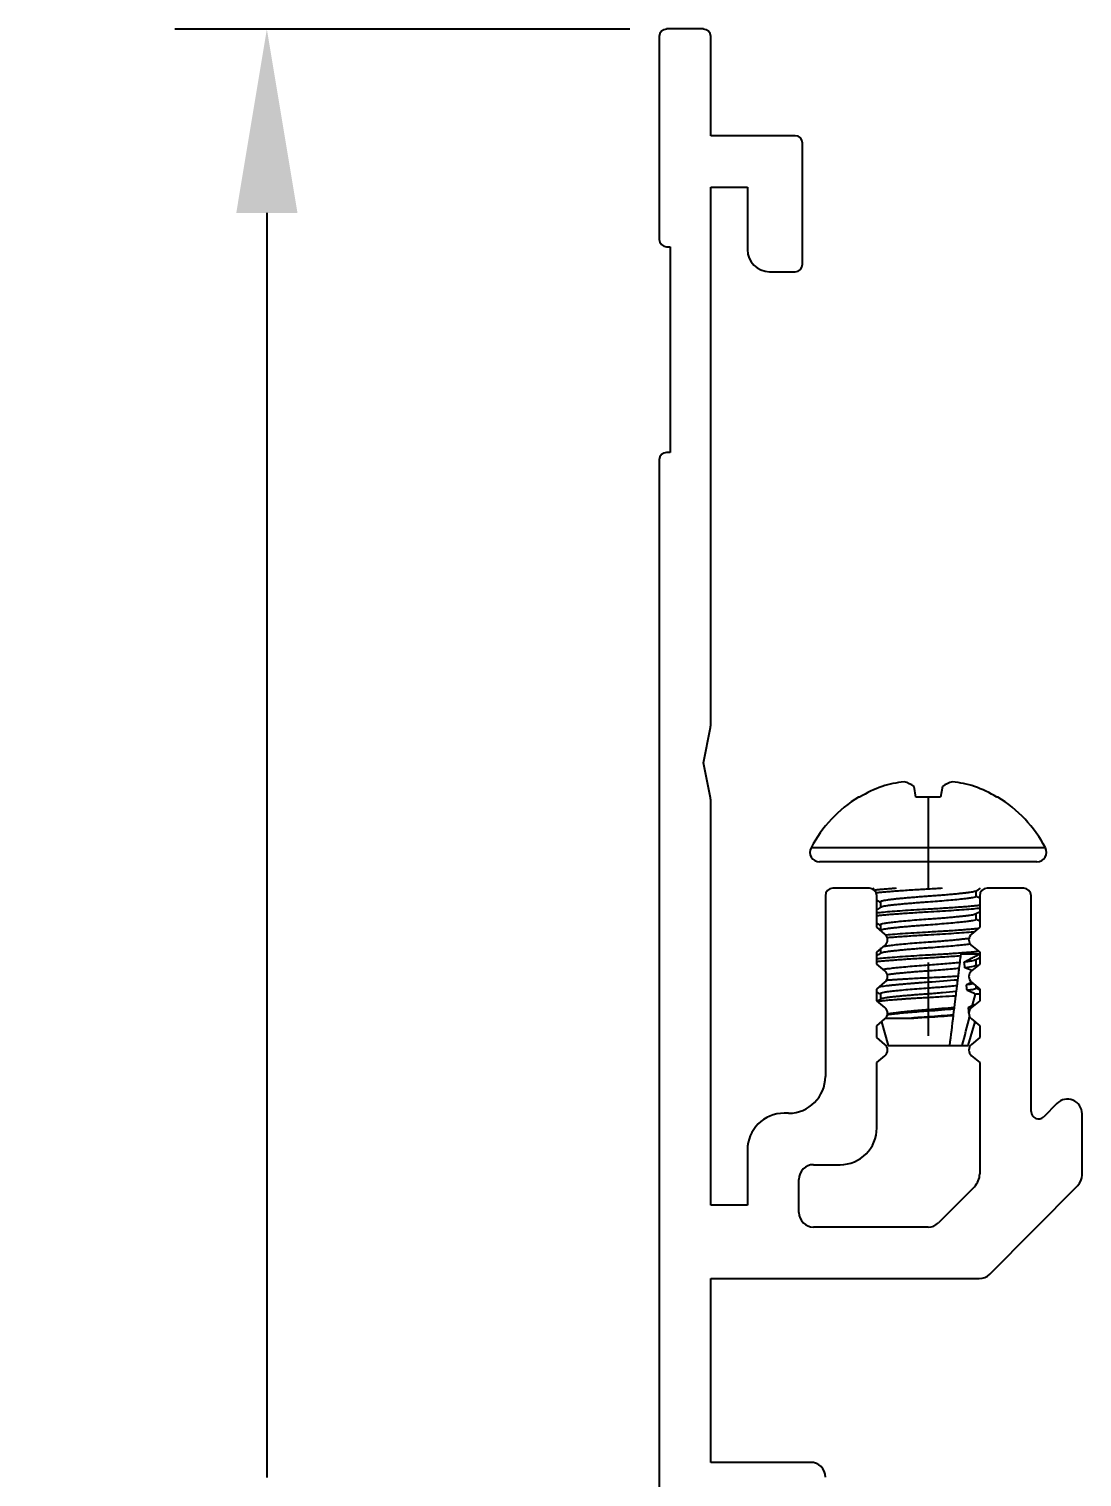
# Model space of a CAD drawing. Extents: x -2.36 to 6.37, y -0.59 to 5.66.
# Drawn here: x -2.358 to -0.925, y 2.53 to 4.5 of the extents above; entities that cross this region are included whole.
import ezdxf

# ---------------------------------------------------------------- set-up
doc = ezdxf.new("R2010")
doc.units = 0
doc.header["$LTSCALE"] = 0.5
doc.header["$MEASUREMENT"] = 0
doc.linetypes.add('PHANTOM', pattern=[0.5, 0.25, -0.05, 0.05, -0.05, 0.05, -0.05])
doc.layers.get('Defpoints').update_dxf_attribs({"linetype": 'CONTINUOUS'})
doc.layers.add('Construction', color=60, linetype='PHANTOM', plot=False)
doc.layers.add('CUST DWG', color=60, linetype='CONTINUOUS', lineweight=20)
doc.layers.add('Hardware', color=242, linetype='CONTINUOUS')
doc.layers.add('Housing', color=150, linetype='CONTINUOUS')
doc.styles.get("Standard").update_dxf_attribs({"font": 'arial.ttf'})
doc.dimstyles.get("Standard").update_dxf_attribs({"dimtxt": 0.18, "dimasz": 0.18, "dimexe": 0.18, "dimexo": 0.0625, "dimgap": 0.09, "dimtad": 0, "dimtih": 1, "dimtoh": 1, "dimdec": 4, "dimzin": 0, "dimdsep": 46, "dimtxsty": 'Standard', "dimcen": 0.09, "dimadec": 0, "dimazin": 0, "dimtfac": 1, "dimtdec": 4, "dimtofl": 0, "dimtmove": 0, "dimatfit": 3, "dimfxl": 1, "dimtolj": 1, "dimtzin": 0, "dimarcsym": 0})

# ---------------------------------------------------------------- blocks, each defined once
blk = doc.blocks.new('*D1')
at = {"layer": 'CUST DWG', "color": 0, "lineweight": -2, "transparency": 16777216}
for p, q in [((-1.54, 4.5), (-2.1589, 4.5)), ((-2.0339, 4.25), (-2.0339, 2.5295)), ((-2.0339, 0.25), (-2.0339, 1.9705)), ((-1.54, 0), (-2.1589, 0))]:
    blk.add_line(p, q, dxfattribs=at)
at = {"layer": 'CUST DWG', "color": 0, "transparency": 16777216}
for points in [[(-2.0755, 4.25), (-1.9922, 4.25), (-2.0339, 4.5)], [(-2.0755, 0.25), (-1.9922, 0.25), (-2.0339, 0)]]:
    blk.add_solid(points, dxfattribs=at)
at = {"layer": 'Defpoints', "color": 0, "transparency": 16777216}
for p in [(-1.49, 4.5), (-2.0339, 0), (-1.49, 0)]:
    blk.add_point(p, dxfattribs=at)
at = {"layer": 'CUST DWG', "color": 0, "transparency": 16777216, "insert": (-2.0339, 2.25), "char_height": 0.1875, "attachment_point": 5}
blk.add_mtext('\\A1;4{\\H1x;\\S1/2;}"', dxfattribs=at)

msp = doc.modelspace()

# ---------------------------------------------------------------- linework, layer by layer
at = {"layer": 'Construction', "transparency": 16777216}
msp.add_line((-1.134, 3.45512), (-1.134, 3.117), dxfattribs=at)
at = {"layer": 'Hardware', "linetype": 'Continuous', "lineweight": 25, "transparency": 16777216}
for p, q in [((-1.15073, 3.45512), (-1.15328, 3.4696)), ((-1.11472, 3.4696), (-1.11727, 3.45512)), ((-1.22731, 3.45512), (-1.2288, 3.45512)), ((-1.11727, 3.45512), (-1.15073, 3.45512)), ((-1.0392, 3.45512), (-1.04069, 3.45512)), ((-0.97453, 3.38617), (-1.29347, 3.38617)), ((-0.98604, 3.367), (-1.28196, 3.367)), ((-1.19909, 3.31231), (-1.19909, 3.30486)), ((-1.06891, 3.32013), (-1.06891, 3.32758)), ((-1.06891, 3.28888), (-1.06891, 3.29633)), ((-1.19909, 3.28106), (-1.19909, 3.27361)), ((-1.19909, 3.24981), (-1.19909, 3.24946)), ((-1.19909, 3.24809), (-1.19909, 3.24236)), ((-1.08975, 3.242), (-1.09012, 3.23896)), ((-1.08975, 3.242), (-1.06496, 3.242)), ((-1.06891, 3.22638), (-1.06891, 3.23383)), ((-1.09346, 3.21176), (-1.09414, 3.20622)), ((-1.09122, 3.22998), (-1.0922, 3.22207)), ((-1.09511, 3.19834), (-1.09608, 3.19043)), ((-1.06891, 3.19513), (-1.06891, 3.19809)), ((-1.19909, 3.18731), (-1.19909, 3.17986)), ((-1.09676, 3.18494), (-1.09872, 3.16893)), ((-1.07368, 3.17192), (-1.06977, 3.18713)), ((-1.19181, 3.15434), (-1.15656, 3.15434)), ((-1.09899, 3.16671), (-1.09996, 3.15881)), ((-1.19766, 3.14929), (-1.1885, 3.117)), ((-1.0795, 3.117), (-1.07034, 3.14929)), ((-1.1885, 3.117), (-1.1051, 3.117)), ((-1.1051, 3.117), (-1.0878, 3.117)), ((-1.0878, 3.117), (-1.0795, 3.117))]:
    msp.add_line(p, q, dxfattribs=at)
for centre, radius, start, end in [((-1.13444, 3.29915), 0.18152, 110.11869, 120.77095), ((-1.15094, 3.32557), 0.15118, 96.06105, 107.69179), ((-1.17791, 3.43425), 0.04309, 55.13203, 75.19241), ((-1.09009, 3.43425), 0.04309, 104.80759, 124.86797), ((-1.11706, 3.32557), 0.15118, 72.30821, 83.93895), ((-1.13356, 3.29915), 0.18152, 59.22905, 69.88131), ((-1.134, 3.3014), 0.1806, 121.6613, 152.00623), ((-1.134, 3.3014), 0.1806, 27.99377, 58.3387), ((-1.28196, 3.38004), 0.01304, 152.00623, 270), ((-0.98604, 3.38004), 0.01304, 270, 27.99377)]:
    msp.add_arc(centre, radius, start, end, dxfattribs=at)
for major_axis, start_param, end_param in [((0, 0.66784), 5.2808849, 5.2824068), ((0, 0.53008), 5.412021, 5.4312085), ((0, 0.53008), 5.338078, 5.3561794), ((0, 0.53008), 5.2678862, 5.285097)]:
    msp.add_ellipse((-1.134, 2.8816), major_axis=major_axis, ratio=0.1227846, start_param=start_param, end_param=end_param, dxfattribs=at)
for points in [[(-1.20786, 3.331), (-1.20844, 3.33066), (-1.20902, 3.33032), (-1.20961, 3.32998)], [(-1.06952, 3.32723), (-1.06736, 3.32849), (-1.0652, 3.32975), (-1.06304, 3.331)], [(-1.204, 3.31482), (-1.20236, 3.31387), (-1.20072, 3.31291), (-1.19909, 3.31196)], [(-1.064, 3.31762), (-1.06564, 3.31857), (-1.06728, 3.31953), (-1.06891, 3.32048)], [(-1.19848, 3.30521), (-1.20032, 3.30414), (-1.20216, 3.30307), (-1.204, 3.302)], [(-1.06952, 3.29598), (-1.06768, 3.29705), (-1.06584, 3.29812), (-1.064, 3.29919)], [(-1.204, 3.28357), (-1.20236, 3.28262), (-1.20072, 3.28166), (-1.19909, 3.28071)], [(-1.19848, 3.27396), (-1.19863, 3.27387), (-1.19877, 3.27379), (-1.19892, 3.2737)], [(-1.064, 3.28637), (-1.06564, 3.28732), (-1.06728, 3.28828), (-1.06891, 3.28923)], [(-1.19848, 3.24271), (-1.20032, 3.24164), (-1.20216, 3.24057), (-1.204, 3.2395)], [(-1.06952, 3.23348), (-1.06768, 3.23455), (-1.06584, 3.23562), (-1.064, 3.23669)], [(-1.064, 3.24124), (-1.06429, 3.24121), (-1.06459, 3.24118), (-1.0649, 3.24114)], [(-1.07455, 3.21912), (-1.07775, 3.22045), (-1.08096, 3.22173), (-1.0842, 3.22294)], [(-1.06688, 3.22555), (-1.06756, 3.22594), (-1.06824, 3.22634), (-1.06891, 3.22673)], [(-1.09414, 3.20622), (-1.10626, 3.20514), (-1.12006, 3.20406), (-1.134, 3.20311)], [(-1.08194, 3.19977), (-1.07968, 3.20096), (-1.07743, 3.20215), (-1.07518, 3.20335)], [(-1.204, 3.18982), (-1.20236, 3.18887), (-1.20072, 3.18791), (-1.19909, 3.18696)], [(-1.07063, 3.1724), (-1.07159, 3.17224), (-1.07263, 3.17208), (-1.07368, 3.17192)], [(-1.134, 3.15606), (-1.14141, 3.15555), (-1.14917, 3.15496), (-1.15656, 3.15434)], [(-1.15656, 3.15434), (-1.14931, 3.15487), (-1.14179, 3.15536), (-1.134, 3.15582)], [(-1.10005, 3.15813), (-1.10173, 3.14442), (-1.10341, 3.13071), (-1.1051, 3.117)], [(-1.09996, 3.15881), (-1.09999, 3.15858), (-1.10002, 3.15835), (-1.10005, 3.15813)], [(-1.09872, 3.16893), (-1.09881, 3.16818), (-1.0989, 3.16744), (-1.09899, 3.16671)], [(-1.0878, 3.117), (-1.08441, 3.13016), (-1.08102, 3.14332), (-1.07764, 3.15648)], [(-1.0793, 3.16886), (-1.07742, 3.16987), (-1.07555, 3.17089), (-1.07368, 3.17192)]]:
    msp.add_open_spline(points, degree=3, dxfattribs=at)
for points, knots in [([(-1.1776, 3.331), (-1.17984, 3.33083), (-1.18499, 3.33044), (-1.19237, 3.32982), (-1.19938, 3.32918), (-1.20413, 3.3287), (-1.20651, 3.32842), (-1.2072, 3.32833)], [0.68920372, 0.68920372, 0.68920372, 0.68920372, 0.71898031, 0.75977568, 0.79985571, 0.83890877, 0.85612735, 0.85612735, 0.85612735, 0.85612735]), ([(-1.1151, 3.331), (-1.11791, 3.33082), (-1.12417, 3.33044), (-1.134, 3.32989), (-1.1445, 3.3293), (-1.15498, 3.32866), (-1.16528, 3.32798), (-1.17512, 3.32729), (-1.18423, 3.32659), (-1.19237, 3.32592), (-1.19925, 3.32529), (-1.20306, 3.3249), (-1.20472, 3.32472)], [0.41173683, 0.41173683, 0.41173683, 0.41173683, 0.44422062, 0.48327369, 0.52232675, 0.56240678, 0.60320215, 0.64436491, 0.68552768, 0.72632305, 0.76640308, 0.80323266, 0.80323266, 0.80323266, 0.80323266]), ([(-1.06952, 3.32723), (-1.07001, 3.32701), (-1.07098, 3.32656), (-1.07379, 3.32592), (-1.07748, 3.32533), (-1.08211, 3.32474), (-1.08767, 3.3241), (-1.09413, 3.32342), (-1.10136, 3.32273), (-1.10917, 3.32204), (-1.11734, 3.32136), (-1.12566, 3.32072), (-1.134, 3.32013), (-1.14234, 3.31954), (-1.15066, 3.31889), (-1.15883, 3.31822), (-1.16664, 3.31752), (-1.17387, 3.31683), (-1.18033, 3.31615), (-1.18589, 3.31551), (-1.19052, 3.31492), (-1.19423, 3.31433), (-1.19697, 3.31368), (-1.19875, 3.31301), (-1.19897, 3.31255), (-1.19909, 3.31231)], [0, 0, 0, 0, 0.0435073, 0.0868445, 0.1290667, 0.1712889, 0.2146261, 0.2587402, 0.3032533, 0.3477665, 0.3918806, 0.4352178, 0.47744, 0.5196622, 0.5629994, 0.6071135, 0.6516267, 0.6961399, 0.7402539, 0.7835911, 0.8258133, 0.8680356, 0.9113727, 0.9554868, 1, 1, 1, 1]), ([(-1.134, 3.31231), (-1.13675, 3.31212), (-1.14234, 3.31172), (-1.15066, 3.31108), (-1.15883, 3.3104), (-1.16664, 3.30971), (-1.17387, 3.30901), (-1.18033, 3.30834), (-1.18589, 3.3077), (-1.19052, 3.30711), (-1.19421, 3.30651), (-1.19702, 3.30587), (-1.19799, 3.30543), (-1.19848, 3.3052)], [0, 0, 0, 0, 0.0884346, 0.1792045, 0.2716016, 0.3648347, 0.4580677, 0.5504648, 0.6412347, 0.7296693, 0.8181039, 0.9088738, 1, 1, 1, 1]), ([(-1.06891, 3.32013), (-1.06891, 3.31943), (-1.07073, 3.31873), (-1.07559, 3.3178), (-1.07751, 3.31753), (-1.08208, 3.31694), (-1.08475, 3.31662), (-1.0938, 3.31563), (-1.10124, 3.31491), (-1.1173, 3.31353), (-1.12586, 3.31288), (-1.134, 3.31231)], [0, 0, 0, 0, 0.25, 0.25, 0.375, 0.375, 0.5, 0.5, 0.75, 0.75, 1, 1, 1, 1]), ([(-1.134, 3.30255), (-1.14425, 3.30198), (-1.15505, 3.30133), (-1.17528, 3.29995), (-1.18465, 3.29923), (-1.19604, 3.29824), (-1.19941, 3.29792), (-1.20288, 3.29757), (-1.20345, 3.29751), (-1.204, 3.29745)], [0, 0, 0, 0, 0.25, 0.25, 0.5, 0.5, 0.625, 0.625, 0.65052241, 0.65052241, 0.65052241, 0.65052241]), ([(-1.134, 3.29864), (-1.13747, 3.29845), (-1.1445, 3.29805), (-1.15498, 3.29741), (-1.16528, 3.29673), (-1.17512, 3.29604), (-1.18423, 3.29534), (-1.19237, 3.29467), (-1.19894, 3.29406), (-1.20254, 3.2937), (-1.204, 3.29354)], [0, 0, 0, 0, 0.07557785, 0.15314314, 0.23209281, 0.31175348, 0.39141415, 0.47036383, 0.54792911, 0.60908281, 0.60908281, 0.60908281, 0.60908281]), ([(-1.064, 3.30764), (-1.06546, 3.30749), (-1.06906, 3.30713), (-1.07563, 3.30652), (-1.08377, 3.30585), (-1.09288, 3.30515), (-1.10272, 3.30446), (-1.11302, 3.30378), (-1.1235, 3.30314), (-1.13053, 3.30274), (-1.134, 3.30255)], [0.39091698, 0.39091698, 0.39091698, 0.39091698, 0.45207089, 0.52963617, 0.60858585, 0.68824652, 0.76790719, 0.84685686, 0.92442215, 1, 1, 1, 1]), ([(-1.064, 3.30374), (-1.06455, 3.30368), (-1.06512, 3.30362), (-1.06859, 3.30326), (-1.07196, 3.30295), (-1.08335, 3.30196), (-1.09272, 3.30124), (-1.11295, 3.29986), (-1.12375, 3.29921), (-1.134, 3.29864)], [0.34947736, 0.34947736, 0.34947736, 0.34947736, 0.375, 0.375, 0.5, 0.5, 0.75, 0.75, 1, 1, 1, 1]), ([(-1.06952, 3.29598), (-1.07001, 3.29576), (-1.07098, 3.29531), (-1.07379, 3.29467), (-1.07748, 3.29408), (-1.08211, 3.29349), (-1.08767, 3.29285), (-1.09413, 3.29217), (-1.10136, 3.29148), (-1.10917, 3.29079), (-1.11734, 3.29011), (-1.12566, 3.28947), (-1.13125, 3.28907), (-1.134, 3.28888)], [0, 0, 0, 0, 0.0911262, 0.1818961, 0.2703307, 0.3587653, 0.4495352, 0.5419323, 0.6351653, 0.7283984, 0.8207955, 0.9115654, 1, 1, 1, 1]), ([(-1.134, 3.28888), (-1.14214, 3.28831), (-1.1507, 3.28765), (-1.16676, 3.28628), (-1.1742, 3.28556), (-1.18325, 3.28457), (-1.18592, 3.28425), (-1.19049, 3.28366), (-1.19241, 3.28338), (-1.19727, 3.28246), (-1.19909, 3.28176), (-1.19909, 3.28106)], [0, 0, 0, 0, 0.25, 0.25, 0.5, 0.5, 0.625, 0.625, 0.75, 0.75, 1, 1, 1, 1]), ([(-1.134, 3.28106), (-1.13675, 3.28087), (-1.14234, 3.28047), (-1.15066, 3.27983), (-1.15883, 3.27915), (-1.16664, 3.27846), (-1.17387, 3.27776), (-1.18033, 3.27709), (-1.18589, 3.27645), (-1.19052, 3.27586), (-1.19421, 3.27526), (-1.19702, 3.27462), (-1.19799, 3.27418), (-1.19848, 3.27395)], [0, 0, 0, 0, 0.0884346, 0.1792045, 0.2716016, 0.3648347, 0.4580677, 0.5504648, 0.6412347, 0.7296693, 0.8181039, 0.9088738, 1, 1, 1, 1]), ([(-1.134, 3.2713), (-1.14425, 3.27073), (-1.15505, 3.27008), (-1.175, 3.26872), (-1.18414, 3.26802), (-1.19162, 3.26738)], [0, 0, 0, 0, 0.25, 0.25, 0.49316373, 0.49316373, 0.49316373, 0.49316373]), ([(-1.06891, 3.28888), (-1.06891, 3.28818), (-1.07073, 3.28748), (-1.07559, 3.28655), (-1.07751, 3.28628), (-1.08208, 3.28569), (-1.08475, 3.28537), (-1.0938, 3.28438), (-1.10124, 3.28366), (-1.1173, 3.28228), (-1.12586, 3.28163), (-1.134, 3.28106)], [0, 0, 0, 0, 0.25, 0.25, 0.375, 0.375, 0.5, 0.5, 0.75, 0.75, 1, 1, 1, 1]), ([(-1.06614, 3.27617), (-1.06698, 3.27609), (-1.06993, 3.2758), (-1.07563, 3.27527), (-1.08377, 3.2746), (-1.09288, 3.2739), (-1.10272, 3.27321), (-1.11302, 3.27253), (-1.1235, 3.27189), (-1.13053, 3.27149), (-1.134, 3.2713)], [0.41967622, 0.41967622, 0.41967622, 0.41967622, 0.45207089, 0.52963617, 0.60858585, 0.68824652, 0.76790719, 0.84685686, 0.92442215, 1, 1, 1, 1]), ([(-1.0714, 3.27176), (-1.07278, 3.27163), (-1.07423, 3.2715), (-1.08335, 3.27071), (-1.09272, 3.26999), (-1.11295, 3.26861), (-1.12375, 3.26796), (-1.134, 3.26739)], [0.44997547, 0.44997547, 0.44997547, 0.44997547, 0.5, 0.5, 0.75, 0.75, 1, 1, 1, 1]), ([(-1.134, 3.25763), (-1.14214, 3.25706), (-1.1507, 3.2564), (-1.16676, 3.25503), (-1.1742, 3.25431), (-1.18325, 3.25332), (-1.18592, 3.253), (-1.19049, 3.25241), (-1.19241, 3.25213), (-1.19431, 3.25177), (-1.19457, 3.25172), (-1.19483, 3.25167)], [0, 0, 0, 0, 0.25, 0.25, 0.5, 0.5, 0.625, 0.625, 0.75, 0.75, 0.77128762, 0.77128762, 0.77128762, 0.77128762]), ([(-1.134, 3.26739), (-1.13747, 3.2672), (-1.1445, 3.2668), (-1.15498, 3.26616), (-1.16528, 3.26548), (-1.17512, 3.26479), (-1.18323, 3.26417), (-1.18788, 3.26379), (-1.18966, 3.26364)], [0, 0, 0, 0, 0.07557785, 0.15314314, 0.23209281, 0.31175348, 0.39141415, 0.44424749, 0.44424749, 0.44424749, 0.44424749]), ([(-1.07855, 3.26271), (-1.07968, 3.26255), (-1.0825, 3.2622), (-1.08767, 3.2616), (-1.09413, 3.26092), (-1.10136, 3.26023), (-1.10917, 3.25954), (-1.11734, 3.25886), (-1.12566, 3.25822), (-1.13125, 3.25782), (-1.134, 3.25763)], [0.28950254, 0.28950254, 0.28950254, 0.28950254, 0.35876529, 0.44953515, 0.54193228, 0.63516534, 0.72839839, 0.82079552, 0.91156538, 1, 1, 1, 1]), ([(-1.07683, 3.25514), (-1.07774, 3.255), (-1.07873, 3.25487), (-1.08208, 3.25444), (-1.08475, 3.25412), (-1.0938, 3.25313), (-1.10124, 3.25241), (-1.1173, 3.25103), (-1.12586, 3.25038), (-1.134, 3.24981)], [0.31669515, 0.31669515, 0.31669515, 0.31669515, 0.375, 0.375, 0.5, 0.5, 0.75, 0.75, 1, 1, 1, 1]), ([(-1.134, 3.24005), (-1.14425, 3.23948), (-1.15505, 3.23883), (-1.17528, 3.23745), (-1.18465, 3.23673), (-1.19604, 3.23574), (-1.19941, 3.23542), (-1.20288, 3.23507), (-1.20345, 3.23501), (-1.204, 3.23495)], [0, 0, 0, 0, 0.25, 0.25, 0.5, 0.5, 0.625, 0.625, 0.65052241, 0.65052241, 0.65052241, 0.65052241]), ([(-1.134, 3.23614), (-1.13747, 3.23595), (-1.1445, 3.23555), (-1.15498, 3.23491), (-1.16528, 3.23423), (-1.17512, 3.23354), (-1.18423, 3.23284), (-1.19237, 3.23217), (-1.19894, 3.23156), (-1.20254, 3.2312), (-1.204, 3.23104)], [0, 0, 0, 0, 0.07557785, 0.15314314, 0.23209281, 0.31175348, 0.39141415, 0.47036383, 0.54792911, 0.60908281, 0.60908281, 0.60908281, 0.60908281]), ([(-1.134, 3.24981), (-1.13675, 3.24962), (-1.14234, 3.24922), (-1.15066, 3.24858), (-1.15883, 3.2479), (-1.16664, 3.24721), (-1.17387, 3.24651), (-1.18033, 3.24584), (-1.18589, 3.2452), (-1.19052, 3.24461), (-1.19421, 3.24401), (-1.19702, 3.24337), (-1.19799, 3.24293), (-1.19848, 3.2427)], [0, 0, 0, 0, 0.0884346, 0.1792045, 0.2716016, 0.3648347, 0.4580677, 0.5504648, 0.6412347, 0.7296693, 0.8181039, 0.9088738, 1, 1, 1, 1]), ([(-1.06524, 3.24501), (-1.06635, 3.2449), (-1.06957, 3.24458), (-1.07563, 3.24402), (-1.08377, 3.24335), (-1.09288, 3.24265), (-1.10272, 3.24196), (-1.11302, 3.24128), (-1.1235, 3.24064), (-1.13053, 3.24024), (-1.134, 3.24005)], [0.40785054, 0.40785054, 0.40785054, 0.40785054, 0.45207089, 0.52963617, 0.60858585, 0.68824652, 0.76790719, 0.84685686, 0.92442215, 1, 1, 1, 1]), ([(-1.09012, 3.23896), (-1.09678, 3.23846), (-1.10407, 3.23795), (-1.11901, 3.237), (-1.12664, 3.23655), (-1.134, 3.23614)], [0, 0, 0, 0, 0.5, 0.5, 1, 1, 1, 1]), ([(-1.09012, 3.23896), (-1.09022, 3.23818), (-1.09031, 3.23741), (-1.09041, 3.23665), (-1.09055, 3.23548), (-1.09069, 3.23434), (-1.09083, 3.23322), (-1.09096, 3.23211), (-1.0911, 3.23103), (-1.09122, 3.22998)], [0, 0, 0, 0, 0.00013866428, 0.00013866428, 0.00013866428, 0.00035061244, 0.00035061244, 0.00035061244, 0.00056267532, 0.00056267532, 0.00056267532, 0.00056267532]), ([(-1.08502, 3.23066), (-1.08164, 3.23236), (-1.07828, 3.23409), (-1.07493, 3.23584), (-1.07325, 3.23672), (-1.07158, 3.2376), (-1.06991, 3.23848), (-1.06823, 3.23937), (-1.06657, 3.24025), (-1.0649, 3.24114)], [0, 0, 0, 0, 0.00028858623, 0.00028858623, 0.00028858623, 0.00043289767, 0.00043289767, 0.00043289767, 0.00057721246, 0.00057721246, 0.00057721246, 0.00057721246]), ([(-1.06957, 3.23348), (-1.06958, 3.23346), (-1.06982, 3.23319), (-1.07156, 3.23268), (-1.07479, 3.23198), (-1.07925, 3.23135), (-1.08308, 3.23089), (-1.08502, 3.23066)], [0, 0, 0, 0, 0.0205269, 0.27140579, 0.51692332, 0.75610368, 1, 1, 1, 1]), ([(-1.134, 3.22638), (-1.14214, 3.22581), (-1.1507, 3.22515), (-1.16676, 3.22378), (-1.1742, 3.22306), (-1.18325, 3.22207), (-1.18592, 3.22175), (-1.19049, 3.22116), (-1.19241, 3.22088), (-1.19436, 3.22051), (-1.19467, 3.22045), (-1.19496, 3.22039)], [0, 0, 0, 0, 0.25, 0.25, 0.5, 0.5, 0.625, 0.625, 0.75, 0.75, 0.77507032, 0.77507032, 0.77507032, 0.77507032]), ([(-1.134, 3.21856), (-1.13675, 3.21837), (-1.14234, 3.21797), (-1.15066, 3.21733), (-1.15883, 3.21665), (-1.16664, 3.21596), (-1.17387, 3.21526), (-1.18033, 3.21459), (-1.18557, 3.21398), (-1.18844, 3.21362), (-1.18961, 3.21346)], [0, 0, 0, 0, 0.08843521, 0.17920568, 0.27160342, 0.3648371, 0.45807079, 0.55046853, 0.641239, 0.71384491, 0.71384491, 0.71384491, 0.71384491]), ([(-1.09122, 3.22998), (-1.09714, 3.22937), (-1.10411, 3.22872), (-1.11887, 3.22748), (-1.12661, 3.22689), (-1.134, 3.22638)], [0, 0, 0, 0, 0.5, 0.5, 1, 1, 1, 1]), ([(-1.0922, 3.22207), (-1.09806, 3.22147), (-1.1049, 3.22084), (-1.11929, 3.21963), (-1.12681, 3.21906), (-1.134, 3.21856)], [0, 0, 0, 0, 0.5, 0.5, 1, 1, 1, 1]), ([(-1.134, 3.20953), (-1.12689, 3.20987), (-1.11992, 3.21023), (-1.10626, 3.21098), (-1.0996, 3.21137), (-1.09346, 3.21176)], [0, 0, 0, 0, 0.5, 0.5, 1, 1, 1, 1]), ([(-1.0922, 3.22207), (-1.09241, 3.22036), (-1.09262, 3.2186), (-1.09284, 3.21681), (-1.09295, 3.21592), (-1.09306, 3.21501), (-1.09317, 3.21411), (-1.09327, 3.21333), (-1.09337, 3.21254), (-1.09346, 3.21176)], [0, 0, 0, 0, 0.00030453633, 0.00030453633, 0.00030453633, 0.00045684807, 0.00045684807, 0.00045684807, 0.00058739702, 0.00058739702, 0.00058739702, 0.00058739702]), ([(-1.06891, 3.22638), (-1.06891, 3.22575), (-1.07036, 3.22513), (-1.07565, 3.22399), (-1.07932, 3.22351), (-1.0842, 3.22294)], [0, 0, 0, 0, 0.5, 0.5, 1, 1, 1, 1]), ([(-1.134, 3.20311), (-1.13764, 3.20285), (-1.14314, 3.20247), (-1.15035, 3.20192), (-1.15603, 3.20147), (-1.16186, 3.20099), (-1.16784, 3.20047), (-1.17362, 3.19994), (-1.1791, 3.19941), (-1.1842, 3.19889), (-1.18894, 3.19838), (-1.19332, 3.19787), (-1.1972, 3.19738), (-1.19946, 3.19708), (-1.20047, 3.19693)], [0, 0, 0, 0, 0.08342506, 0.12600674, 0.16858845, 0.2182514, 0.26791439, 0.31901652, 0.37011865, 0.41984242, 0.46956615, 0.52073543, 0.57190465, 0.61923185, 0.61923185, 0.61923185, 0.61923185]), ([(-1.134, 3.19513), (-1.14214, 3.19456), (-1.1507, 3.1939), (-1.16676, 3.19253), (-1.1742, 3.19181), (-1.18325, 3.19082), (-1.18592, 3.1905), (-1.19049, 3.18991), (-1.19241, 3.18963), (-1.19727, 3.18871), (-1.19909, 3.18801), (-1.19909, 3.18731)], [0, 0, 0, 0, 0.25, 0.25, 0.5, 0.5, 0.625, 0.625, 0.75, 0.75, 1, 1, 1, 1]), ([(-1.19055, 3.20612), (-1.19031, 3.20614), (-1.18848, 3.20628), (-1.1849, 3.20655), (-1.17959, 3.20693), (-1.17397, 3.2073), (-1.16805, 3.20768), (-1.16181, 3.20805), (-1.1541, 3.20849), (-1.14482, 3.209), (-1.13763, 3.20935), (-1.134, 3.20953)], [0.49538157, 0.49538157, 0.49538157, 0.49538157, 0.50382263, 0.55791817, 0.61201372, 0.66521338, 0.71841304, 0.77315756, 0.82790206, 0.91316955, 1, 1, 1, 1]), ([(-1.09511, 3.19834), (-1.10077, 3.19778), (-1.10718, 3.1972), (-1.1205, 3.1961), (-1.12739, 3.19558), (-1.134, 3.19513)], [0, 0, 0, 0, 0.5, 0.5, 1, 1, 1, 1]), ([(-1.09414, 3.20622), (-1.09419, 3.20582), (-1.09424, 3.20543), (-1.09429, 3.20503), (-1.09439, 3.20424), (-1.09448, 3.20346), (-1.09458, 3.20269), (-1.09476, 3.2012), (-1.09494, 3.19974), (-1.09511, 3.19834)], [0.00006950813, 0.00006950813, 0.00006950813, 0.00006950813, 0.00013866367, 0.00013866367, 0.00013866367, 0.00027732827, 0.00027732827, 0.00027732827, 0.00054469233, 0.00054469233, 0.00054469233, 0.00054469233]), ([(-1.07262, 3.2012), (-1.07301, 3.20112), (-1.07441, 3.20083), (-1.07727, 3.20036), (-1.08039, 3.19997), (-1.08194, 3.19977)], [0.40080216, 0.40080216, 0.40080216, 0.40080216, 0.50532708, 0.75296882, 1, 1, 1, 1]), ([(-1.06891, 3.19513), (-1.06891, 3.19457), (-1.07007, 3.19401), (-1.07327, 3.19323), (-1.07458, 3.19298), (-1.07759, 3.19251), (-1.07929, 3.19229), (-1.08124, 3.19205)], [0, 0, 0, 0, 0.5, 0.5, 0.75, 0.75, 1, 1, 1, 1]), ([(-1.06977, 3.18713), (-1.0714, 3.18786), (-1.07304, 3.18859), (-1.07468, 3.18929), (-1.07686, 3.19024), (-1.07904, 3.19116), (-1.08124, 3.19205)], [0.0000446368, 0.0000446368, 0.0000446368, 0.0000446368, 0.00018101147, 0.00018101147, 0.00018101147, 0.000362095, 0.000362095, 0.000362095, 0.000362095]), ([(-1.064, 3.19262), (-1.06406, 3.19265), (-1.06569, 3.19361), (-1.06733, 3.19456), (-1.06891, 3.19548)], [0.48280548, 0.48280548, 0.48280548, 0.48280548, 0.50030546, 1, 1, 1, 1]), ([(-1.19848, 3.18021), (-1.19984, 3.17942), (-1.20145, 3.17848), (-1.20306, 3.17754), (-1.20331, 3.17739)], [0, 0, 0, 0, 0.64704633, 0.76769261, 0.76769261, 0.76769261, 0.76769261]), ([(-1.20301, 3.17714), (-1.20265, 3.17723), (-1.20168, 3.17744), (-1.19979, 3.17776), (-1.19725, 3.17809), (-1.19423, 3.17842), (-1.19077, 3.17876), (-1.18694, 3.17911), (-1.18274, 3.17948), (-1.17814, 3.17985), (-1.1732, 3.18022), (-1.16801, 3.1806), (-1.16256, 3.18097), (-1.15684, 3.18135), (-1.15017, 3.18176), (-1.14254, 3.18221), (-1.13686, 3.18252), (-1.134, 3.18268)], [0.16820362, 0.16820362, 0.16820362, 0.16820362, 0.20768754, 0.26000258, 0.31231757, 0.36613734, 0.41995802, 0.47262582, 0.52529364, 0.57945741, 0.63362118, 0.68685896, 0.74009674, 0.79488071, 0.84966466, 0.92431246, 1, 1, 1, 1]), ([(-1.134, 3.18731), (-1.13675, 3.18712), (-1.14234, 3.18672), (-1.15066, 3.18608), (-1.15883, 3.1854), (-1.16664, 3.18471), (-1.17387, 3.18401), (-1.18033, 3.18334), (-1.18589, 3.1827), (-1.19052, 3.18211), (-1.19421, 3.18151), (-1.19702, 3.18088), (-1.19799, 3.18043), (-1.19848, 3.18021)], [0, 0, 0, 0, 0.0884382, 0.1792117, 0.2716125, 0.3648493, 0.4580862, 0.550487, 0.6412605, 0.7296987, 0.8181369, 0.9089104, 1, 1, 1, 1]), ([(-1.09608, 3.19043), (-1.10166, 3.18988), (-1.10793, 3.18932), (-1.12089, 3.18826), (-1.12758, 3.18776), (-1.134, 3.18731)], [0, 0, 0, 0, 0.5, 0.5, 1, 1, 1, 1]), ([(-1.134, 3.18268), (-1.12746, 3.18302), (-1.12104, 3.18339), (-1.10843, 3.18415), (-1.10238, 3.18455), (-1.09676, 3.18494)], [0, 0, 0, 0, 0.5, 0.5, 1, 1, 1, 1]), ([(-1.09608, 3.19043), (-1.09622, 3.18933), (-1.09635, 3.18822), (-1.09649, 3.1871), (-1.09658, 3.18639), (-1.09667, 3.18566), (-1.09676, 3.18494)], [0, 0, 0, 0, 0.00018743537, 0.00018743537, 0.00018743537, 0.00030748815, 0.00030748815, 0.00030748815, 0.00030748815]), ([(-1.06977, 3.18713), (-1.06817, 3.18731), (-1.06606, 3.18754), (-1.06438, 3.18778), (-1.064, 3.18784)], [0, 0, 0, 0, 0.20447783, 0.26986066, 0.26986066, 0.26986066, 0.26986066]), ([(-1.134, 3.16388), (-1.14214, 3.16331), (-1.1507, 3.16265), (-1.16676, 3.16128), (-1.1742, 3.16056), (-1.18325, 3.15957), (-1.18592, 3.15925), (-1.18866, 3.1589), (-1.18911, 3.15884), (-1.18954, 3.15878)], [0, 0, 0, 0, 0.25, 0.25, 0.5, 0.5, 0.625, 0.625, 0.65012182, 0.65012182, 0.65012182, 0.65012182]), ([(-1.134, 3.16574), (-1.13582, 3.1656), (-1.13946, 3.16531), (-1.14492, 3.16484), (-1.15035, 3.16436), (-1.1557, 3.16386), (-1.16089, 3.16335), (-1.16594, 3.16282), (-1.17079, 3.16229), (-1.17537, 3.16177), (-1.1796, 3.16125), (-1.18351, 3.16074), (-1.18674, 3.16028), (-1.18861, 3.16), (-1.18936, 3.15988)], [0, 0, 0, 0, 0.04864805, 0.09729617, 0.14727542, 0.19725473, 0.24731581, 0.29737691, 0.34888759, 0.40039826, 0.45053827, 0.50067824, 0.55227713, 0.5892875, 0.5892875, 0.5892875, 0.5892875]), ([(-1.09872, 3.16893), (-1.1041, 3.16837), (-1.10976, 3.16783), (-1.12165, 3.16675), (-1.12782, 3.16623), (-1.134, 3.16574)], [0, 0, 0, 0, 0.5, 0.5, 1, 1, 1, 1]), ([(-1.09899, 3.16671), (-1.1043, 3.16621), (-1.11011, 3.1657), (-1.12203, 3.16474), (-1.12813, 3.16428), (-1.134, 3.16388)], [0, 0, 0, 0, 0.5, 0.5, 1, 1, 1, 1]), ([(-1.09996, 3.15881), (-1.10516, 3.15832), (-1.11083, 3.15783), (-1.1224, 3.1569), (-1.12831, 3.15646), (-1.134, 3.15606)], [0, 0, 0, 0, 0.5, 0.5, 1, 1, 1, 1]), ([(-1.134, 3.15582), (-1.12803, 3.15617), (-1.12218, 3.15655), (-1.11072, 3.15732), (-1.10516, 3.15773), (-1.10005, 3.15813)], [0, 0, 0, 0, 0.5, 0.5, 1, 1, 1, 1]), ([(-1.07386, 3.1697), (-1.0742, 3.16963), (-1.07577, 3.16934), (-1.07777, 3.16907), (-1.0793, 3.16886)], [0.58620582, 0.58620582, 0.58620582, 0.58620582, 0.68256289, 1, 1, 1, 1])]:
    msp.add_open_spline(points, degree=3, knots=knots, dxfattribs=at)
at = {"layer": 'Housing', "linetype": 'Continuous', "lineweight": 25, "transparency": 16777216}
for p, q in [((-1.44, 4.50024), (-1.49, 4.50024)), ((-1.5, 4.49), (-1.5, 4.214)), ((-1.43, 4.355), (-1.43, 4.49)), ((-1.315, 4.355), (-1.43, 4.355)), ((-1.305, 4.18), (-1.305, 4.345)), ((-1.43, 3.55198), (-1.43, 4.285)), ((-1.43, 4.285), (-1.38, 4.285)), ((-1.38, 4.285), (-1.38, 4.2)), ((-1.49, 4.204), (-1.485, 4.204)), ((-1.485, 4.204), (-1.485, 3.924)), ((-1.35, 4.17), (-1.315, 4.17)), ((-1.485, 3.924), (-1.49, 3.924)), ((-1.5, 3.914), (-1.5, 0.586)), ((-1.43981, 3.50196), (-1.43019, 3.55002)), ((-1.43019, 3.4539), (-1.43981, 3.50196)), ((-1.43, 2.9), (-1.43, 3.45194)), ((-1.214, 3.33124), (-1.264, 3.33124)), ((-1.004, 3.331), (-1.054, 3.331)), ((-1.274, 3.321), (-1.274, 3.075)), ((-1.204, 3.27797), (-1.204, 3.321)), ((-1.064, 3.321), (-1.064, 3.27797)), ((-0.994, 3.02722), (-0.994, 3.321)), ((-1.19287, 3.26863), (-1.204, 3.27797)), ((-1.064, 3.27797), (-1.07513, 3.26863)), ((-1.204, 3.24397), (-1.19287, 3.25331)), ((-1.07513, 3.25331), (-1.064, 3.24397)), ((-1.204, 3.22797), (-1.204, 3.24397)), ((-1.064, 3.24397), (-1.064, 3.22797)), ((-1.19287, 3.21863), (-1.204, 3.22797)), ((-1.064, 3.22797), (-1.07513, 3.21863)), ((-1.204, 3.19397), (-1.19287, 3.20331)), ((-1.204, 3.17797), (-1.204, 3.19397)), ((-1.07513, 3.20331), (-1.064, 3.19397)), ((-1.064, 3.19397), (-1.064, 3.17797)), ((-1.19287, 3.16863), (-1.204, 3.17797)), ((-1.064, 3.17797), (-1.07513, 3.16863)), ((-1.204, 3.14397), (-1.19287, 3.15331)), ((-1.07513, 3.15331), (-1.064, 3.14397)), ((-1.204, 3.12797), (-1.204, 3.14397)), ((-1.064, 3.14397), (-1.064, 3.12797)), ((-1.19287, 3.11863), (-1.204, 3.12797)), ((-1.064, 3.12797), (-1.07513, 3.11863)), ((-1.204, 3.09397), (-1.19287, 3.10331)), ((-1.204, 3.005), (-1.204, 3.09397)), ((-1.07513, 3.10331), (-1.064, 3.09397)), ((-1.064, 3.09397), (-1.064, 2.94264)), ((-0.95894, 3.03828), (-0.9769, 3.02017)), ((-1.324, 3.025), (-1.33, 3.025)), ((-0.92474, 2.94085), (-0.92474, 3.0242)), ((-1.38, 2.975), (-1.38, 2.9)), ((-1.29, 2.955), (-1.254, 2.955)), ((-1.31, 2.89), (-1.31, 2.935)), ((-1.07125, 2.92504), (-1.11997, 2.87592)), ((-1.05039, 2.80592), (-0.93054, 2.92676)), ((-1.38, 2.9), (-1.43, 2.9)), ((-1.13417, 2.87), (-1.29, 2.87)), ((-1.43, 2.55), (-1.43, 2.8)), ((-1.43, 2.8), (-1.06459, 2.8)), ((-1.294, 2.55), (-1.43, 2.55))]:
    msp.add_line(p, q, dxfattribs=at)
for centre, radius, start, end in [((-1.49, 4.49), 0.01, 90, 180), ((-1.44, 4.49), 0.01, 0, 90), ((-1.315, 4.345), 0.01, 0, 90), ((-1.49, 4.214), 0.01, 180, 270), ((-1.35, 4.2), 0.03, 180, 270), ((-1.315, 4.18), 0.01, 270, 0), ((-1.49, 3.914), 0.01, 90, 180), ((-1.44, 3.55198), 0.01, 348.69007, 0), ((-1.44, 3.45194), 0.01, 0, 11.30993), ((-1.264, 3.321), 0.01, 90, 180), ((-1.214, 3.321), 0.01, 0, 90), ((-1.054, 3.321), 0.01, 90, 180), ((-1.004, 3.321), 0.01, 0, 90), ((-1.1993, 3.26097), 0.01, 310.0001, 50.00009), ((-1.0687, 3.26097), 0.01, 129.99995, 229.99986), ((-1.1993, 3.21097), 0.01, 310.0001, 50.00009), ((-1.0687, 3.21097), 0.01, 129.99995, 229.99986), ((-1.1993, 3.16097), 0.01, 310.0001, 49.9999), ((-1.0687, 3.16097), 0.01, 130.00014, 229.99986), ((-1.1993, 3.11097), 0.01, 310, 49.9999), ((-1.0687, 3.11097), 0.01, 130.00014, 229.99996), ((-1.324, 3.075), 0.05, 270, 0), ((-0.94474, 3.0242), 0.02, 0, 135.23743), ((-1.33, 2.975), 0.05, 90, 180), ((-0.984, 3.02722), 0.01, 180, 315.23743), ((-1.254, 3.005), 0.05, 270, 0), ((-1.29, 2.935), 0.02, 90, 180), ((-1.089, 2.94264), 0.025, 315.23743, 0), ((-0.94474, 2.94085), 0.02, 315.23743, 0), ((-1.29, 2.89), 0.02, 180, 270), ((-1.13417, 2.89), 0.02, 270, 315.23743), ((-1.06459, 2.82), 0.02, 270, 315.23743), ((-1.294, 2.53), 0.02, 0, 90)]:
    msp.add_arc(centre, radius, start, end, dxfattribs=at)

# ---------------------------------------------------------------- dimensions: what is measured, and where the dimension line sits
at = {"layer": 'CUST DWG', "transparency": 16777216}
dim = msp.add_linear_dim(base=(-2.03386, 0), p1=(-1.49, 4.5), p2=(-1.49, 0), angle=90, dimstyle='Standard', override={"dimtxt": 0.1875, "dimasz": 0.25, "dimexe": 0.125, "dimexo": 0.05, "dimgap": 0.06, "dimlunit": 4, "dimadec": 3, "dimtdec": 3}, dxfattribs=at)
dim.commit()
dim.dimension.update_dxf_attribs({"geometry": '*D1', "text_midpoint": (-2.03386, 2.25)})

doc.saveas('drawing.dxf')
